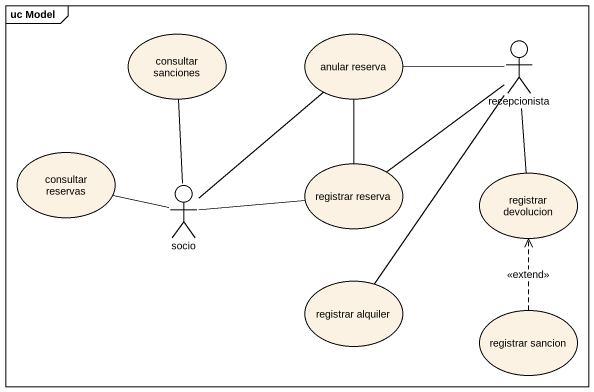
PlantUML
@startuml
mainframe uc Model
usecase "consultar sanciones" as consultar_sanciones
usecase "anular reserva" as anular_reserva
actor recepcionista
usecase "consultar reservas" as consultar_reservas
actor socio
usecase "registrar reserva" as registrar_reserva
usecase "registrar devolucion" as registrar_devolucion
usecase "registrar alquiler" as registrar_alquiler
usecase "registrar sancion" as registrar_sancion
recepcionista -left- anular_reserva
recepcionista -- registrar_reserva
recepcionista -- registrar_devolucion
recepcionista -- registrar_alquiler
socio -up- consultar_sanciones
socio -up- anular_reserva
socio -left- consultar_reservas
socio -right- registrar_reserva
registrar_reserva -up- anular_reserva
registrar_sancion .up.> registrar_devolucion : <<extend>>
@enduml
